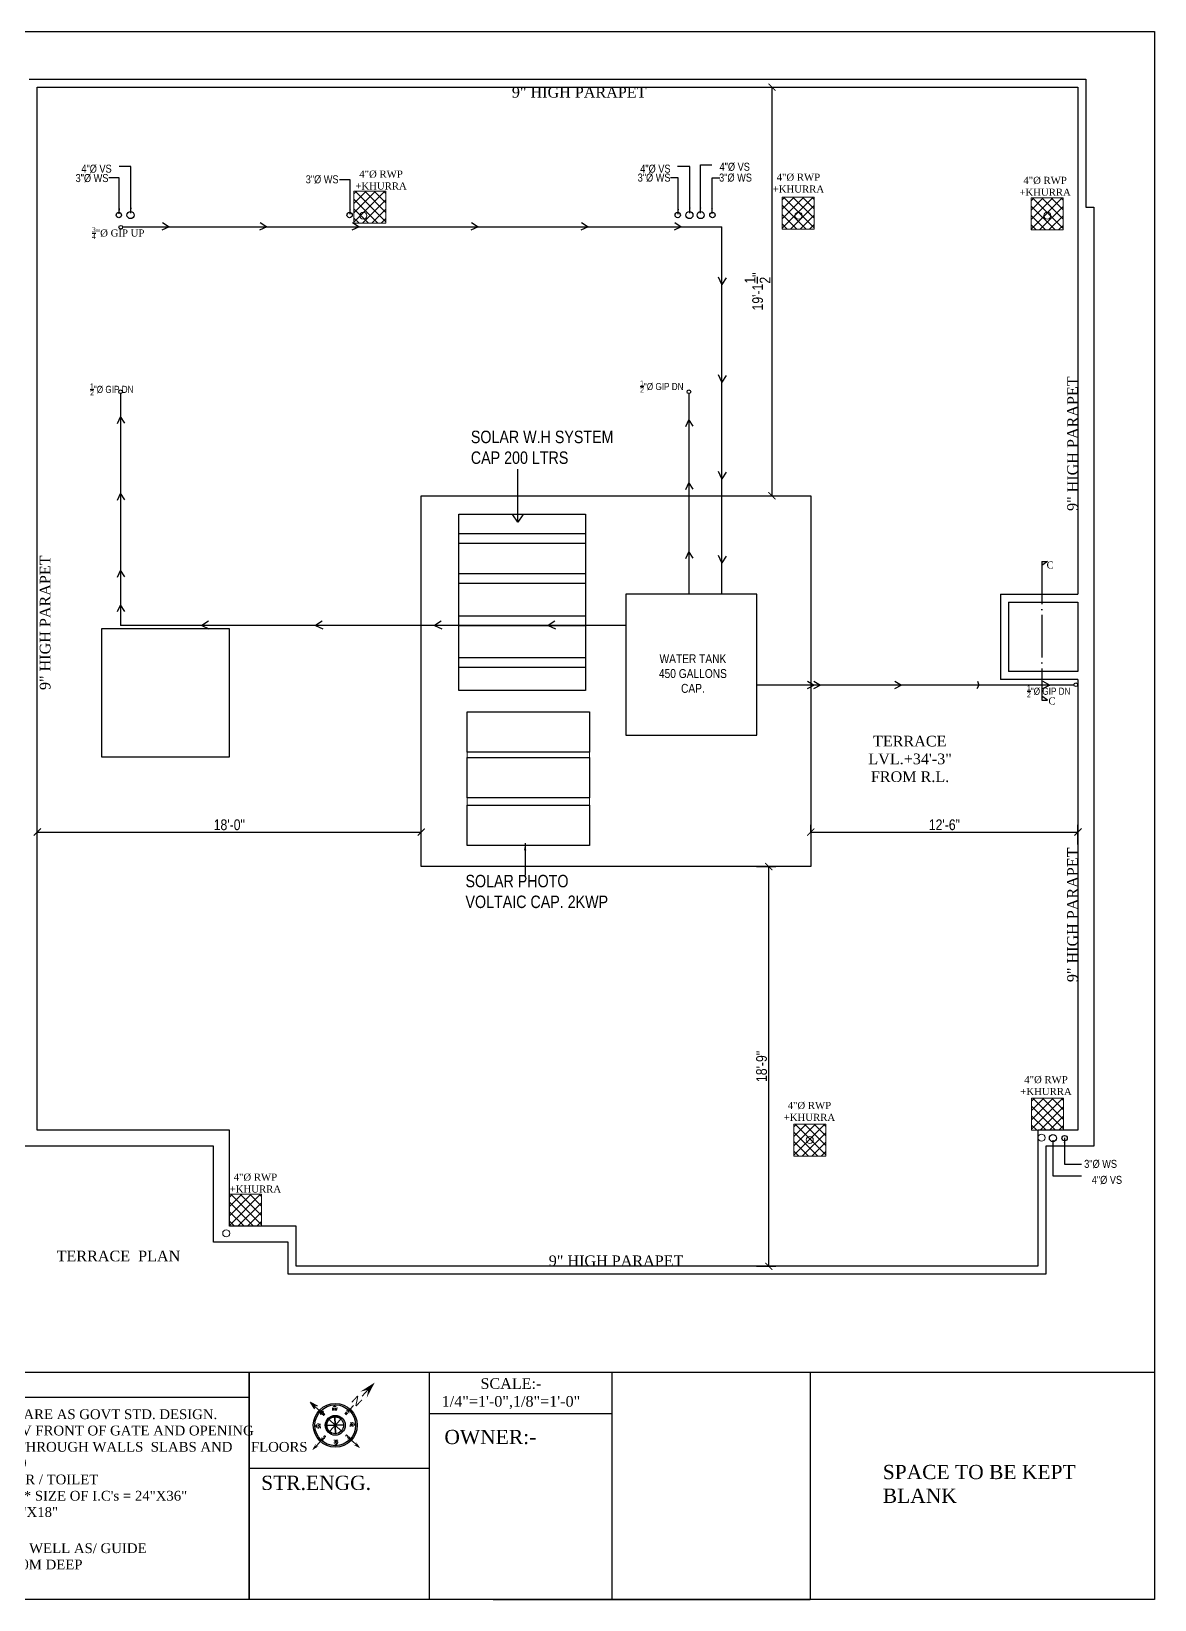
# Model space of a CAD drawing. Header units: feet. Extents: x 29269 to 32217, y -19918 to 20536.
# Drawn here: x 30813 to 31445, y -18403 to -17522 of the extents above; entities that cross this region are included whole.
import ezdxf
from ezdxf.enums import TextEntityAlignment as Align

# ---------------------------------------------------------------- set-up
doc = ezdxf.new("R2010")
doc.units = ezdxf.units.FT
doc.header["$MEASUREMENT"] = 0
doc.header["$PDMODE"] = 2
doc.linetypes.add('ACAD_ISO02W100', pattern=[15, 12, -3])
doc.linetypes.add('ACAD_ISO04W100', pattern=[30, 24, -3, 0, -3])
doc.layers.get('0').update_dxf_attribs({"lineweight": 30})
doc.layers.add('BLK_1_TERRACESERVICE_UTILITYDISTANCE', color=25, linetype='Continuous', true_color=0x995f4c, plot=False)
for name, color, linetype in [('DIMENSION', 7, 'Continuous'), ('JOIN', 133, 'Continuous'), ('P.HAELTH', 221, 'Continuous'), ('WATER SUPPLY', 3, 'ACAD_ISO02W100')]:
    doc.layers.add(name, color=color, linetype=linetype)
for name, color, linetype, lineweight in [('HATCH', 9, 'Continuous', 20), ('poly', 7, 'Continuous', 30), ('RWP', 220, 'Continuous', 30), ('SOLAR_PANEL', 7, 'Continuous', 0), ('SOLAR_WATER_HEATER', 7, 'Continuous', 0), ('TEXT', 150, 'Continuous', 30), ('WAII', 1, 'Continuous', 25), ('WALL', 10, 'Continuous', 30), ('WATER', 22, 'Continuous', 30)]:
    doc.layers.add(name, color=color, linetype=linetype, lineweight=lineweight)
doc.styles.add('25', font='arial.ttf', dxfattribs={"height": 125})
doc.styles.add('A', font='arial.ttf')
doc.styles.add('GURPREET', font='times.ttf')
doc.styles.add('ROMANS', font='arial.ttf', dxfattribs={"height": 8})
doc.styles.add('RS', font='romans.shx', dxfattribs={"width": 0.8})
doc.styles.get("Standard").update_dxf_attribs({"font": 'ARIALN.TTF'})
doc.styles.add('VINAY', font='times.ttf')
doc.dimstyles.get("Standard").update_dxf_attribs({"dimtxt": 6, "dimasz": 4, "dimexe": 4, "dimexo": 4, "dimgap": 1, "dimtad": 1, "dimdec": 1, "dimzin": 3, "dimdsep": 46, "dimlunit": 4, "dimtxsty": 'Standard', "dimblk": 'ARCHTICK', "dimcen": 0.09, "dimadec": 0, "dimazin": 0, "dimtfac": 1.005, "dimtdec": 1, "dimtofl": 0, "dimtmove": 2, "dimatfit": 3, "dimfxl": 4, "dimfxlon": 1, "dimtolj": 1, "dimtzin": 0, "dimarcsym": 0})
doc.dimstyles.new('STANDARD$7', dxfattribs={"dimtxt": 0.18, "dimasz": 12, "dimexe": 0.1875, "dimexo": 0.0625, "dimgap": 0.09375, "dimtad": 0, "dimtih": 1, "dimtoh": 1, "dimdec": 4, "dimzin": 3, "dimdsep": 46, "dimtxsty": 'Standard', "dimcen": 0.09375, "dimadec": 0, "dimazin": 0, "dimtfac": 1, "dimtdec": 4, "dimtofl": 0, "dimtmove": 0, "dimatfit": 3, "dimldrblk": 'OPEN90', "dimfxl": 1, "dimtolj": 1, "dimtzin": 0, "dimarcsym": 0})

# ---------------------------------------------------------------- blocks, each defined once
blk = doc.blocks.new('A$C1CB967E7')
at = {"layer": 'HATCH', "lineweight": 30}
for color, points in [(256, [(10.27, 24.98), (11.63, 22.83), (10.27, 27.88), (8.92, 22.83)]), (256, [(6.84, 14.64), (5.91, 14.64), (5.91, 13.71)]), (256, [(10.93, 15.79), (10.27, 16.45), (9.62, 15.79)]), (256, [(14.64, 13.71), (14.64, 14.64), (13.71, 14.64)]), (256, [(1.29, 10.27), (2.25, 10.87), (0, 10.27), (2.25, 9.67)]), (256, [(4.76, 10.93), (4.1, 10.27), (4.76, 9.62)]), (6, [(10.27, 7.26), (10.27, 7.73, -0.414214), (7.73, 10.27, -0.414214), (10.27, 12.82), (10.27, 13.28, 0.414214), (7.26, 10.27, 0.414214)]), (256, [(15.79, 9.62), (16.45, 10.27), (15.79, 10.93)]), (256, [(19.25, 10.27), (18.3, 9.67), (20.55, 10.27), (18.3, 10.87)]), (256, [(5.91, 6.84), (5.91, 5.91), (6.84, 5.91)]), (256, [(9.62, 4.76), (10.27, 4.1), (10.93, 4.76)]), (256, [(13.71, 5.91), (14.64, 5.91), (14.64, 6.84)]), (256, [(10.27, 1.29), (9.67, 2.25), (10.27, 0), (10.87, 2.25)])]:
    blk.add_hatch(color=color, dxfattribs=at).paths.add_polyline_path(points)
at = {"layer": 'HATCH', "lineweight": 25}
blk.add_hatch(color=6, dxfattribs=at).paths.add_polyline_path([(10.27, 4.1), (10.27, 3.63, 0.414214), (16.91, 10.27, 0.414214), (10.27, 16.91), (10.27, 16.45, -0.414214), (16.45, 10.27, -0.414214)])
at = {"layer": 'DIMENSION'}
for p, q in [((12.82, 10.27), (7.73, 10.27)), ((12.82, 10.27), (7.73, 10.27)), ((12.07, 12.07), (8.47, 8.47)), ((8.47, 8.47), (12.07, 12.07)), ((12.07, 8.47), (8.47, 12.07)), ((8.47, 12.07), (12.07, 8.47)), ((10.27, 7.73), (10.27, 12.82)), ((10.27, 12.82), (10.27, 7.73)), ((10.27, 10.27), (10.27, 10.27))]:
    blk.add_line(p, q, dxfattribs=at)
for radius in [6.64, 6.17, 3.01, 2.54]:
    blk.add_circle((10.27, 10.27), radius, dxfattribs=at)
at = {"layer": 'HATCH', "lineweight": 30}
for p, q in [((10.27, 22.33), (10.27, 24.98)), ((10.27, 16.91), (10.27, 18.4)), ((10.27, 16.45), (10.27, 16.91)), ((0, 10.27), (2.25, 10.87)), ((0, 10.27), (2.25, 9.67)), ((2.25, 10.87), (1.29, 10.27)), ((3.63, 10.27), (1.29, 10.27)), ((2.25, 9.67), (1.29, 10.27)), ((4.1, 10.27), (4.76, 10.93)), ((4.1, 10.27), (4.76, 9.62)), ((4.76, 9.62), (4.76, 10.93)), ((10.27, 12.82), (10.27, 13.28)), ((16.91, 10.27), (19.25, 10.27)), ((10.27, 7.73), (10.27, 7.26)), ((10.27, 3.63), (10.27, 4.1)), ((10.27, 3.63), (10.27, 1.29))]:
    blk.add_line(p, q, dxfattribs=at)
at = {"layer": 'TEXT', "style": 'A'}
blk.add_text('N', height=2.62, rotation=180, dxfattribs=at).set_placement((11.41, 21.39))
at = {"layer": 'TEXT', "style": 'RS'}
for s, rotation, p in [('NW', 45, (6.8, 13.74)), ('NE', 315, (13.74, 13.75)), ('W', 90, (5.36, 10.27)), ('E', 270, (15.19, 10.28)), ('SW', 135, (6.8, 6.8)), ('S', 180, (10.28, 5.36)), ('SE', 225, (13.75, 6.8))]:
    blk.add_text(s, height=0.824, rotation=rotation, dxfattribs=at).set_placement(p, align=Align.MIDDLE_CENTER)
blk.add_text('N', height=0.824, dxfattribs=at).set_placement((10.27, 15.19), align=Align.MIDDLE_CENTER)
blk = doc.blocks.new('Pointer')
at = {"linetype": 'ByBlock', "xscale": 8.992174767964768, "yscale": 8.992174767964768, "zscale": 8.992174767964768, "rotation": 43.53781366735389}
blk.add_blockref('A$C1CB967E7', (-3.3, -130.6), dxfattribs=at)
blk = doc.blocks.new('_ArchTick')
at = {"color": 0, "linetype": 'ByBlock', "const_width": 0.15}
blk.add_lwpolyline([(-0.5, -0.5), (0.5, 0.5)], dxfattribs=at)
blk = doc.blocks.new('*D473')
at = {"layer": 'BLK_1_TERRACESERVICE_UTILITYDISTANCE', "color": 0, "lineweight": -2, "transparency": 16777216}
for p, q in [((31220.98, -17991.27), (31231.98, -17991.27)), ((31227.98, -18216.02), (31227.98, -17991.27)), ((31220.98, -18216.02), (31231.98, -18216.02))]:
    blk.add_line(p, q, dxfattribs=at)
at = {"layer": 'Defpoints', "color": 0, "transparency": 16777216}
for p in [(31086.9, -17991.27), (31227.98, -17991.27), (31086.9, -18216.02)]:
    blk.add_point(p, dxfattribs=at)
at = {"layer": 'BLK_1_TERRACESERVICE_UTILITYDISTANCE', "color": 0, "lineweight": -2, "transparency": 16777216, "xscale": 4, "yscale": 4, "zscale": 4}
for p, rotation in [((31227.98, -17991.27), 90), ((31227.98, -18216.02), 270)]:
    blk.add_blockref('_ArchTick', p, dxfattribs=dict(at, rotation=rotation))
at = {"layer": 'BLK_1_TERRACESERVICE_UTILITYDISTANCE', "color": 0, "transparency": 16777216, "insert": (31223.92, -18103.65), "char_height": 6, "attachment_point": 5, "rotation": 90}
blk.add_mtext('\\A1;18\'-9"', dxfattribs=at)
blk = doc.blocks.new('*D474')
at = {"layer": 'BLK_1_TERRACESERVICE_UTILITYDISTANCE', "color": 0, "lineweight": -2, "transparency": 16777216}
for p, q in [((31222.78, -17553.02), (31233.78, -17553.02)), ((31229.78, -17782.77), (31229.78, -17553.02)), ((31222.78, -17782.77), (31233.78, -17782.77))]:
    blk.add_line(p, q, dxfattribs=at)
at = {"layer": 'Defpoints', "color": 0, "transparency": 16777216}
for p in [(31129.71, -17553.02), (31229.78, -17553.02), (31129.71, -17782.77)]:
    blk.add_point(p, dxfattribs=at)
at = {"layer": 'BLK_1_TERRACESERVICE_UTILITYDISTANCE', "color": 0, "lineweight": -2, "transparency": 16777216, "xscale": 4, "yscale": 4, "zscale": 4}
for p, rotation in [((31229.78, -17553.02), 90), ((31229.78, -17782.77), 270)]:
    blk.add_blockref('_ArchTick', p, dxfattribs=dict(at, rotation=rotation))
at = {"layer": 'BLK_1_TERRACESERVICE_UTILITYDISTANCE', "color": 0, "transparency": 16777216, "insert": (31221.67, -17667.9), "char_height": 6, "attachment_point": 5, "rotation": 90}
blk.add_mtext('\\A1;19\'-1{\\H1.005x;\\S1/2;}"', dxfattribs=at)
blk = doc.blocks.new('*D475')
at = {"layer": 'BLK_1_TERRACESERVICE_UTILITYDISTANCE', "color": 0, "lineweight": -2, "transparency": 16777216}
for p, q in [((31251.58, -17971.85), (31251.58, -17967.85)), ((31401.77, -17978.85), (31401.77, -17967.85)), ((31251.58, -17971.85), (31401.77, -17971.85))]:
    blk.add_line(p, q, dxfattribs=at)
at = {"layer": 'Defpoints', "color": 0, "transparency": 16777216}
for p in [(31251.58, -17971.85), (31401.77, -17971.85), (31401.77, -17991.27)]:
    blk.add_point(p, dxfattribs=at)
at = {"layer": 'BLK_1_TERRACESERVICE_UTILITYDISTANCE', "color": 0, "lineweight": -2, "transparency": 16777216, "xscale": 4, "yscale": 4, "zscale": 4, "rotation": 180}
blk.add_blockref('_ArchTick', (31251.58, -17971.85), dxfattribs=at)
at = {"layer": 'BLK_1_TERRACESERVICE_UTILITYDISTANCE', "color": 0, "lineweight": -2, "transparency": 16777216, "xscale": 4, "yscale": 4, "zscale": 4}
blk.add_blockref('_ArchTick', (31401.77, -17971.85), dxfattribs=at)
at = {"layer": 'BLK_1_TERRACESERVICE_UTILITYDISTANCE', "color": 0, "transparency": 16777216, "insert": (31326.68, -17967.79), "char_height": 6, "attachment_point": 5}
blk.add_mtext('\\A1;12\'-6"', dxfattribs=at)
blk = doc.blocks.new('*D476')
at = {"layer": 'BLK_1_TERRACESERVICE_UTILITYDISTANCE', "color": 0, "lineweight": -2, "transparency": 16777216}
for p, q in [((30816.77, -17971.85), (30816.77, -17967.85)), ((31032.57, -17978.85), (31032.57, -17967.85)), ((30816.77, -17971.85), (31032.57, -17971.85))]:
    blk.add_line(p, q, dxfattribs=at)
at = {"layer": 'Defpoints', "color": 0, "transparency": 16777216}
for p in [(30816.77, -17971.85), (31032.57, -17971.85), (31032.57, -17991.27)]:
    blk.add_point(p, dxfattribs=at)
at = {"layer": 'BLK_1_TERRACESERVICE_UTILITYDISTANCE', "color": 0, "lineweight": -2, "transparency": 16777216, "xscale": 4, "yscale": 4, "zscale": 4, "rotation": 180}
blk.add_blockref('_ArchTick', (30816.77, -17971.85), dxfattribs=at)
at = {"layer": 'BLK_1_TERRACESERVICE_UTILITYDISTANCE', "color": 0, "lineweight": -2, "transparency": 16777216, "xscale": 4, "yscale": 4, "zscale": 4}
blk.add_blockref('_ArchTick', (31032.57, -17971.85), dxfattribs=at)
at = {"layer": 'BLK_1_TERRACESERVICE_UTILITYDISTANCE', "color": 0, "transparency": 16777216, "insert": (30924.67, -17967.79), "char_height": 6, "attachment_point": 5}
blk.add_mtext('\\A1;18\'-0"', dxfattribs=at)

msp = doc.modelspace()

# ---------------------------------------------------------------- hatches: boundary and pattern name
at = {"layer": 'RWP', "lineweight": 20}
h = msp.add_hatch(dxfattribs=at)
h.set_pattern_fill('ANSI37', color=256, scale=30)
h.set_pattern_definition([(45, (60564.457, -19937.4155), (-2.65165043, 2.65165043), []), (135, (60564.457, -19937.4155), (-2.65165043, -2.65165043), [])])
h.paths.add_polyline_path([(31012.73, -17611.53), (30994.73, -17611.53), (30994.73, -17620.48), (31012.73, -17629.53)])
h.paths.add_polyline_path([(30994.73, -17620.48), (30994.73, -17629.53), (31012.73, -17629.53)], flags=17)
h = msp.add_hatch(dxfattribs=at)
h.set_pattern_fill('ANSI37', color=256, scale=30)
h.set_pattern_definition([(45, (60564.457, -19937.4155), (-2.65165043, 2.65165043), []), (135, (60564.457, -19937.4155), (-2.65165043, -2.65165043), [])])
h.paths.add_polyline_path([(31012.73, -17611.53), (30994.73, -17611.53), (30994.73, -17620.48), (31012.73, -17629.53)])
h.paths.add_polyline_path([(30994.73, -17620.48), (30994.73, -17629.53), (31012.73, -17629.53)], flags=17)
h = msp.add_hatch(dxfattribs=at)
h.set_pattern_fill('ANSI37', color=256, scale=30)
h.set_pattern_definition([(45, (60805.1973, -19940.7307), (-2.65165043, 2.65165043), []), (135, (60805.1973, -19940.7307), (-2.65165043, -2.65165043), [])])
h.paths.add_polyline_path([(31253.47, -17614.85), (31235.47, -17614.85), (31235.47, -17623.8), (31253.47, -17632.85)])
h.paths.add_polyline_path([(31235.47, -17623.8), (31235.47, -17632.85), (31253.47, -17632.85)], flags=17)
h = msp.add_hatch(dxfattribs=at)
h.set_pattern_fill('ANSI37', color=256, scale=30)
h.set_pattern_definition([(45, (60805.1973, -19940.7307), (-2.65165043, 2.65165043), []), (135, (60805.1973, -19940.7307), (-2.65165043, -2.65165043), [])])
h.paths.add_polyline_path([(31253.47, -17614.85), (31235.47, -17614.85), (31235.47, -17623.8), (31253.47, -17632.85)])
h.paths.add_polyline_path([(31235.47, -17623.8), (31235.47, -17632.85), (31253.47, -17632.85)], flags=17)
h = msp.add_hatch(dxfattribs=at)
h.set_pattern_fill('ANSI37', color=256, scale=30)
h.set_pattern_definition([(45, (60945.1284, -19941.2286), (-2.65165043, 2.65165043), []), (135, (60945.1284, -19941.2286), (-2.65165043, -2.65165043), [])])
h.paths.add_polyline_path([(31393.4, -17615.34), (31375.4, -17615.34), (31375.4, -17624.3), (31393.4, -17633.34)])
h.paths.add_polyline_path([(31375.4, -17624.3), (31375.4, -17633.34), (31393.4, -17633.34)], flags=17)
h = msp.add_hatch(dxfattribs=at)
h.set_pattern_fill('ANSI37', color=256, scale=30)
h.set_pattern_definition([(45, (60945.1284, -19941.2286), (-2.65165043, 2.65165043), []), (135, (60945.1284, -19941.2286), (-2.65165043, -2.65165043), [])])
h.paths.add_polyline_path([(31393.4, -17615.34), (31375.4, -17615.34), (31375.4, -17624.3), (31393.4, -17633.34)])
h.paths.add_polyline_path([(31375.4, -17624.3), (31375.4, -17633.34), (31393.4, -17633.34)], flags=17)
h = msp.add_hatch(dxfattribs=at)
h.set_pattern_fill('ANSI37', color=256, scale=30)
h.set_pattern_definition([(45, (60945.438, -20447.4084), (-2.65165043, 2.65165043), []), (135, (60945.438, -20447.4084), (-2.65165043, -2.65165043), [])])
h.paths.add_polyline_path([(31393.71, -18121.52), (31375.71, -18121.52), (31375.71, -18130.48), (31393.71, -18139.52)])
h.paths.add_polyline_path([(31375.71, -18130.48), (31375.71, -18139.52), (31393.71, -18139.52)], flags=17)
h = msp.add_hatch(dxfattribs=at)
h.set_pattern_fill('ANSI37', color=256, scale=30)
h.set_pattern_definition([(45, (60945.438, -20447.4084), (-2.65165043, 2.65165043), []), (135, (60945.438, -20447.4084), (-2.65165043, -2.65165043), [])])
h.paths.add_polyline_path([(31393.71, -18121.52), (31375.71, -18121.52), (31375.71, -18130.48), (31393.71, -18139.52)])
h.paths.add_polyline_path([(31375.71, -18130.48), (31375.71, -18139.52), (31393.71, -18139.52)], flags=17)
h = msp.add_hatch(dxfattribs=at)
h.set_pattern_fill('ANSI37', color=256, scale=30)
h.set_pattern_definition([(45, (60811.7584, -20461.9863), (-2.65165043, 2.65165043), []), (135, (60811.7584, -20461.9863), (-2.65165043, -2.65165043), [])])
h.paths.add_polyline_path([(31260.03, -18136.1), (31242.03, -18136.1), (31242.03, -18145.05), (31260.03, -18154.1)])
h.paths.add_polyline_path([(31242.03, -18145.05), (31242.03, -18154.1), (31260.03, -18154.1)], flags=17)
h = msp.add_hatch(dxfattribs=at)
h.set_pattern_fill('ANSI37', color=256, scale=30)
h.set_pattern_definition([(45, (60811.7584, -20461.9863), (-2.65165043, 2.65165043), []), (135, (60811.7584, -20461.9863), (-2.65165043, -2.65165043), [])])
h.paths.add_polyline_path([(31260.03, -18136.1), (31242.03, -18136.1), (31242.03, -18145.05), (31260.03, -18154.1)])
h.paths.add_polyline_path([(31242.03, -18145.05), (31242.03, -18154.1), (31260.03, -18154.1)], flags=17)
h = msp.add_hatch(dxfattribs=at)
h.set_pattern_fill('ANSI37', color=256, scale=30)
h.set_pattern_definition([(45, (60494.502, -20501.4084), (-2.65165043, 2.65165043), []), (135, (60494.502, -20501.4084), (-2.65165043, -2.65165043), [])])
h.paths.add_polyline_path([(30942.77, -18175.52), (30924.77, -18175.52), (30924.77, -18184.48), (30942.77, -18193.52)])
h.paths.add_polyline_path([(30924.77, -18184.48), (30924.77, -18193.52), (30942.77, -18193.52)], flags=17)
h = msp.add_hatch(dxfattribs=at)
h.set_pattern_fill('ANSI37', color=256, scale=30)
h.set_pattern_definition([(45, (60494.502, -20501.4084), (-2.65165043, 2.65165043), []), (135, (60494.502, -20501.4084), (-2.65165043, -2.65165043), [])])
h.paths.add_polyline_path([(30942.77, -18175.52), (30924.77, -18175.52), (30924.77, -18184.48), (30942.77, -18193.52)])
h.paths.add_polyline_path([(30924.77, -18184.48), (30924.77, -18193.52), (30942.77, -18193.52)], flags=17)

# ---------------------------------------------------------------- linework, layer by layer
at = {"lineweight": 30}
for p, q in [((31053.81, -17804.02), (31124.9, -17804.02)), ((31053.81, -17809.42), (31124.9, -17809.42)), ((31053.81, -17826.54), (31124.9, -17826.54)), ((31053.81, -17831.94), (31124.9, -17831.94)), ((31053.81, -17850.26), (31124.9, -17850.26)), ((31053.81, -17855.66), (31124.9, -17855.66)), ((31053.81, -17873.68), (31124.9, -17873.68)), ((31053.81, -17879.08), (31124.9, -17879.08))]:
    msp.add_line(p, q, dxfattribs=at)
at = {"linetype": 'ACAD_ISO04W100'}
for p, q in [((31381.52, -17819.69), (31381.52, -17897.76)), ((31381.52, -17819.69), (31384.68, -17819.69)), ((31384.68, -17819.69), (31381.52, -17822.02)), ((31384.68, -17897.76), (31381.52, -17895.43)), ((31381.52, -17897.76), (31384.68, -17897.76))]:
    msp.add_line(p, q, dxfattribs=at)
msp.add_lwpolyline([(31032.57, -17782.77), (31251.57, -17782.77), (31251.58, -17991.27), (31032.57, -17991.27)], close=True)
at = {"lineweight": 30}
for points in [[(31053.81, -17793.12), (31124.9, -17793.12), (31124.9, -17892.28), (31053.81, -17892.28)], [(31058.44, -17904.35), (31127.16, -17904.35), (31127.16, -17926.93), (31058.44, -17926.93)], [(31058.44, -17929.98), (31127.16, -17929.98), (31127.16, -17952.55), (31058.44, -17952.55)], [(31058.44, -17956.82), (31127.16, -17956.82), (31127.16, -17979.4), (31058.44, -17979.4)]]:
    msp.add_lwpolyline(points, close=True, dxfattribs=at)
at = {"layer": 'P.HAELTH'}
for centre, radius in [((30862.57, -17624.95), 1.5), ((30862.57, -17624.95), 1.5), ((30869.17, -17624.95, -15.34), 2), ((30869.17, -17624.95, -15.34), 2), ((30992.31, -17624.95), 1.5), ((30992.31, -17624.95), 1.5), ((31176.75, -17624.95), 1.5), ((31176.75, -17624.95), 1.5), ((31183.35, -17624.95, -15.34), 2), ((31183.35, -17624.95, -15.34), 2), ((31189.7, -17624.95, -15.34), 2), ((31189.7, -17624.95, -15.34), 2), ((31196.3, -17624.95), 1.5), ((31196.3, -17624.95), 1.5), ((31387.7, -18143.95), 2), ((31387.7, -18143.95), 2), ((31394.3, -18143.95, 15.34), 1.5), ((31394.3, -18143.95, 15.34), 1.5)]:
    msp.add_circle(centre, radius, dxfattribs=at)
at = {"layer": 'RWP', "lineweight": 20}
for points in [[(30994.73, -17611.53), (31012.73, -17611.53), (31012.73, -17629.53), (30994.73, -17629.53), (30994.73, -17611.53)], [(30994.73, -17611.53), (31012.73, -17611.53), (31012.73, -17629.53), (30994.73, -17629.53), (30994.73, -17611.53)], [(31235.47, -17614.85), (31253.47, -17614.85), (31253.47, -17632.85), (31235.47, -17632.85), (31235.47, -17614.85)], [(31235.47, -17614.85), (31253.47, -17614.85), (31253.47, -17632.85), (31235.47, -17632.85), (31235.47, -17614.85)], [(31375.4, -17615.34), (31393.4, -17615.34), (31393.4, -17633.34), (31375.4, -17633.34), (31375.4, -17615.34)], [(31375.4, -17615.34), (31393.4, -17615.34), (31393.4, -17633.34), (31375.4, -17633.34), (31375.4, -17615.34)], [(31375.71, -18121.52), (31393.71, -18121.52), (31393.71, -18139.52), (31375.71, -18139.52), (31375.71, -18121.52)], [(31375.71, -18121.52), (31393.71, -18121.52), (31393.71, -18139.52), (31375.71, -18139.52), (31375.71, -18121.52)], [(31242.03, -18136.1), (31260.03, -18136.1), (31260.03, -18154.1), (31242.03, -18154.1), (31242.03, -18136.1)], [(31242.03, -18136.1), (31260.03, -18136.1), (31260.03, -18154.1), (31242.03, -18154.1), (31242.03, -18136.1)], [(30924.77, -18175.52), (30942.77, -18175.52), (30942.77, -18193.52), (30924.77, -18193.52), (30924.77, -18175.52)], [(30924.77, -18175.52), (30942.77, -18175.52), (30942.77, -18193.52), (30924.77, -18193.52), (30924.77, -18175.52)]]:
    msp.add_lwpolyline(points, dxfattribs=at)
for centre in [(31000.03, -17625.26), (31000.03, -17625.26), (31244.7, -17625.26), (31244.7, -17625.26), (31384.57, -17625.26), (31384.57, -17625.26), (31251.01, -18144.97), (31251.01, -18144.97), (31381.33, -18143.69), (31381.33, -18143.69), (30922.96, -18197.46), (30922.96, -18197.46)]:
    msp.add_circle(centre, 2, dxfattribs=at)
at = {"layer": 'SOLAR_PANEL', "color": 3}
msp.add_lwpolyline([(31058.44, -17904.35), (31127.16, -17904.35), (31127.16, -17979.4), (31058.44, -17979.4)], close=True, dxfattribs=at)
at = {"layer": 'SOLAR_WATER_HEATER', "color": 1}
msp.add_lwpolyline([(31124.9, -17793.12), (31053.81, -17793.12), (31053.81, -17892.28), (31124.9, -17892.28)], close=True, dxfattribs=at)
at = {"layer": 'WAII'}
for p, q in [((30812.27, -17548.52), (31406.27, -17548.52)), ((30816.77, -17553.02), (31401.77, -17553.02)), ((30816.77, -18139.52), (30816.77, -17553.02)), ((31401.77, -17553.02), (31401.77, -17838.02)), ((31406.27, -17548.52), (31406.27, -17620.52)), ((31406.27, -17620.52), (31410.77, -17620.52)), ((31410.77, -17620.52), (31410.77, -18148.52)), ((31358.27, -17838.02), (31358.27, -17886.02)), ((31358.27, -17838.02), (31401.77, -17838.02)), ((31362.77, -17842.52), (31362.77, -17881.52)), ((31362.77, -17842.52), (31401.77, -17842.52)), ((31401.77, -17842.52), (31401.77, -17881.52)), ((31401.77, -17881.52), (31362.77, -17881.52)), ((31401.77, -17886.02), (31358.27, -17886.02)), ((31401.77, -17886.02), (31401.77, -18139.52)), ((30924.77, -18139.52), (30816.77, -18139.52)), ((30924.77, -18193.52), (30924.77, -18139.52)), ((31401.77, -18139.52), (31379.27, -18139.52)), ((31379.27, -18139.52), (31379.27, -18216.02)), ((30915.77, -18148.52), (30807.77, -18148.52)), ((30915.77, -18202.52), (30915.77, -18148.52)), ((31410.77, -18148.52), (31383.77, -18148.52)), ((31383.77, -18148.52), (31383.77, -18220.52)), ((30962.28, -18193.52), (30924.77, -18193.52)), ((30962.28, -18216.02), (30962.28, -18193.52)), ((30957.78, -18202.52), (30915.77, -18202.52)), ((30957.78, -18220.52), (30957.78, -18202.52)), ((31379.27, -18216.02), (30962.28, -18216.02)), ((31383.77, -18220.52), (30957.78, -18220.52))]:
    msp.add_line(p, q, dxfattribs=at)
msp.add_lwpolyline([(30852.77, -17929.52), (30924.77, -17929.52), (30924.77, -17857.52), (30852.77, -17857.52)], close=True, dxfattribs=at)
at = {"layer": 'WALL'}
for p, q in [((29623.74, -18275.45), (31444.88, -18275.45)), ((30709.24, -18275.45), (30935.92, -18275.45)), ((30935.92, -18403.44), (30935.92, -18275.45)), ((30935.92, -18275.64), (30935.92, -18403.44)), ((31037.19, -18403.44), (31037.19, -18275.45)), ((31139.76, -18275.45), (31139.76, -18403.44)), ((31251.32, -18275.45), (31251.32, -18403.44)), ((30692.24, -18289.51), (30935.92, -18289.51)), ((31037.19, -18298.72), (31139.76, -18298.72)), ((30935.92, -18329.49), (31037.19, -18329.49)), ((31072.95, -18403.44), (31251.32, -18403.44))]:
    msp.add_line(p, q, dxfattribs=at)
msp.add_lwpolyline([(29623.74, -17521.66), (31444.88, -17521.66), (31444.88, -18403.44), (29623.74, -18403.44)], close=True, dxfattribs=at)
at = {"layer": 'WATER', "lineweight": 25}
for p, q in [((30864.69, -17631.63), (31201.57, -17631.63)), ((30864.69, -17631.63), (31201.57, -17631.63)), ((30890.9, -17631.63), (30886.82, -17633.5)), ((30890.9, -17631.63), (30886.82, -17633.5)), ((30887.17, -17629.17), (30890.9, -17631.63)), ((30887.17, -17629.17), (30890.9, -17631.63)), ((30945.73, -17631.63), (30941.66, -17633.5)), ((30945.73, -17631.63), (30941.66, -17633.5)), ((30942, -17629.17), (30945.73, -17631.63)), ((30942, -17629.17), (30945.73, -17631.63)), ((30997.73, -17631.63), (30993.65, -17633.5)), ((30997.73, -17631.63), (30993.65, -17633.5)), ((30993.99, -17629.17), (30997.73, -17631.63)), ((30993.99, -17629.17), (30997.73, -17631.63)), ((31064.55, -17631.63), (31060.48, -17633.5)), ((31064.55, -17631.63), (31060.48, -17633.5)), ((31060.82, -17629.17), (31064.55, -17631.63)), ((31060.82, -17629.17), (31064.55, -17631.63)), ((31126.35, -17631.63), (31122.28, -17633.5)), ((31126.35, -17631.63), (31122.28, -17633.5)), ((31122.62, -17629.17), (31126.35, -17631.63)), ((31122.62, -17629.17), (31126.35, -17631.63)), ((31178.79, -17631.63), (31174.71, -17633.5)), ((31178.79, -17631.63), (31174.71, -17633.5)), ((31175.06, -17629.17), (31178.79, -17631.63)), ((31175.06, -17629.17), (31178.79, -17631.63)), ((31201.57, -17838.06), (31201.57, -17631.63)), ((31201.57, -17838.06), (31201.57, -17631.63)), ((31201.57, -17663.9), (31199.7, -17659.82)), ((31201.57, -17663.9), (31199.7, -17659.82)), ((31204.02, -17660.17), (31201.57, -17663.9)), ((31204.02, -17660.17), (31201.57, -17663.9)), ((31201.57, -17718.82), (31199.7, -17714.74)), ((31201.57, -17718.82), (31199.7, -17714.74)), ((31204.02, -17715.09), (31201.57, -17718.82)), ((31204.02, -17715.09), (31201.57, -17718.82)), ((30863.54, -17725.36), (30863.54, -17855.75)), ((30863.54, -17725.36), (30863.54, -17855.75)), ((31183.04, -17725.36), (31183.04, -17838.06)), ((31183.04, -17725.36), (31183.04, -17838.06)), ((30863.54, -17738.27), (30861.67, -17742.35)), ((30863.54, -17738.27), (30861.67, -17742.35)), ((30865.99, -17742.01), (30863.54, -17738.27)), ((30865.99, -17742.01), (30863.54, -17738.27)), ((31183.04, -17739.88), (31181.17, -17743.95)), ((31183.04, -17739.88), (31181.17, -17743.95)), ((31185.49, -17743.61), (31183.04, -17739.88)), ((31185.49, -17743.61), (31183.04, -17739.88)), ((31183.04, -17775.36), (31181.17, -17779.44)), ((31183.04, -17775.36), (31181.17, -17779.44)), ((31185.49, -17779.1), (31183.04, -17775.36)), ((31185.49, -17779.1), (31183.04, -17775.36)), ((31201.57, -17773.27), (31199.7, -17769.2)), ((31201.57, -17773.27), (31199.7, -17769.2)), ((31204.02, -17769.54), (31201.57, -17773.27)), ((31204.02, -17769.54), (31201.57, -17773.27)), ((30863.54, -17781.36), (30861.67, -17785.44)), ((30863.54, -17781.36), (30861.67, -17785.44)), ((30865.99, -17785.09), (30863.54, -17781.36)), ((30865.99, -17785.09), (30863.54, -17781.36)), ((31183.04, -17814.09), (31181.17, -17818.17)), ((31183.04, -17814.09), (31181.17, -17818.17)), ((31185.49, -17817.82), (31183.04, -17814.09)), ((31185.49, -17817.82), (31183.04, -17814.09)), ((31201.57, -17820.52), (31199.7, -17816.45)), ((31201.57, -17820.52), (31199.7, -17816.45)), ((31204.02, -17816.79), (31201.57, -17820.52)), ((31204.02, -17816.79), (31201.57, -17820.52)), ((30863.54, -17824.64), (30861.67, -17828.72)), ((30863.54, -17824.64), (30861.67, -17828.72)), ((30865.99, -17828.38), (30863.54, -17824.64)), ((30865.99, -17828.38), (30863.54, -17824.64)), ((30863.54, -17844.03), (30861.67, -17848.11)), ((30863.54, -17844.03), (30861.67, -17848.11)), ((30865.99, -17847.76), (30863.54, -17844.03)), ((30865.99, -17847.76), (30863.54, -17844.03)), ((31147.68, -17855.75), (30863.54, -17855.75)), ((31147.68, -17855.75), (30863.54, -17855.75)), ((30912.93, -17853.29), (30909.19, -17855.75)), ((30912.93, -17853.29), (30909.19, -17855.75)), ((30909.19, -17855.75), (30913.27, -17857.62)), ((30909.19, -17855.75), (30913.27, -17857.62)), ((30976.97, -17853.29), (30973.24, -17855.75)), ((30976.97, -17853.29), (30973.24, -17855.75)), ((30973.24, -17855.75), (30977.32, -17857.62)), ((30973.24, -17855.75), (30977.32, -17857.62)), ((31043.86, -17853.29), (31040.13, -17855.75)), ((31043.86, -17853.29), (31040.13, -17855.75)), ((31040.13, -17855.75), (31044.2, -17857.62)), ((31040.13, -17855.75), (31044.2, -17857.62)), ((31107.72, -17853.29), (31103.99, -17855.75)), ((31107.72, -17853.29), (31103.99, -17855.75)), ((31103.99, -17855.75), (31108.07, -17857.62)), ((31103.99, -17855.75), (31108.07, -17857.62)), ((31399.54, -17889.31), (31221.19, -17889.31)), ((31399.54, -17889.31), (31221.19, -17889.31)), ((31253.56, -17889.31), (31249.55, -17891.32)), ((31249.74, -17886.98), (31253.56, -17889.31)), ((31257.06, -17889.31), (31253.05, -17891.32)), ((31253.24, -17886.98), (31257.06, -17889.31)), ((31302.57, -17889.31), (31298.57, -17891.32)), ((31302.57, -17889.31), (31298.57, -17891.32)), ((31298.76, -17886.98), (31302.57, -17889.31)), ((31298.76, -17886.98), (31302.57, -17889.31)), ((31346.03, -17889.31), (31345.02, -17891.32)), ((31346.03, -17889.31), (31345.02, -17891.32)), ((31345.21, -17886.98), (31346.03, -17889.31)), ((31345.21, -17886.98), (31346.03, -17889.31)), ((31385.9, -17889.31), (31381.9, -17891.32)), ((31385.9, -17889.31), (31381.9, -17891.32)), ((31382.09, -17886.98), (31385.9, -17889.31)), ((31382.09, -17886.98), (31385.9, -17889.31))]:
    msp.add_line(p, q, dxfattribs=at)
at = {"layer": 'WATER'}
for centre in [(30863.67, -17631.77), (30863.67, -17631.77), (30863.54, -17724.33), (30863.54, -17724.33), (31183.04, -17724.33), (31183.04, -17724.33), (31400.54, -17889.03), (31400.54, -17889.03)]:
    msp.add_circle(centre, 1.03, dxfattribs=at)
at = {"layer": 'WATER SUPPLY', "linetype": 'Continuous', "ltscale": 0.01}
msp.add_lwpolyline([(31221.19, -17838.06), (31147.68, -17838.06), (31147.68, -17917.36), (31221.19, -17917.36)], close=True, dxfattribs=at)

# ---------------------------------------------------------------- block references
at = {"linetype": 'ACAD_ISO04W100', "xscale": 0.2066294402874569, "yscale": 0.2066294402829953, "zscale": 0.2066294402874569, "rotation": 273.731514082327}
msp.add_blockref('Pointer', (30984.26, -18305.4), dxfattribs=at)

# ---------------------------------------------------------------- texts
at = {"char_height": 7, "width": 81.3689}
for s, insert, attachment_point in [('\\A1;SOLAR W.H SYSTEM CAP 200 LTRS', (31060.48, -17746.18), 1), ('\\A1;{\\H1x;SOLAR PHOTO VOLTAIC CAP. 2KWP}', (31057.45, -18014.68), 7)]:
    msp.add_mtext(s, dxfattribs=dict(at, insert=insert, attachment_point=attachment_point))
at = {"linetype": 'ACAD_ISO04W100', "char_height": 4, "width": 7.5871, "attachment_point": 3, "style": 'GURPREET'}
for insert in [(31388.17, -17819.71), (31389.19, -17896.15)]:
    msp.add_mtext('C', dxfattribs=dict(at, insert=insert))
at = {"layer": 'JOIN', "color": 7, "char_height": 5.5, "attachment_point": 1, "style": 'VINAY'}
for s, insert, width in [('* ALL GATES AND B/ WALL ARE AS GOVT STD. DESIGN. \\P* NO POLE OR TREE EXIST IV FRONT OF GATE AND OPENING \\P* ALL H.C.I PIPES PASSING THROUGH WALLS  SLABS AND     FLOORS \\P* MIN. SLOPE OF HCIP = 1240  \\P* CAP OF  CISTEREN = 7.5 LTR / TOILET \\P* SIZE OF I.C + I.T 2  36"X36" * SIZE OF I.C\'s = 24"X36" \\P* SIZE OF HODI SP G.T\'s = 18"X18" ', (30699.6, -18296.43), 254.7605), ('*RAIN WATER HARVESTING WELL AS/ GUIDE \\PLINE OF  C.G.W.B. THAT IS 60M DEEP', (30698.88, -18371.76), 196.1913)]:
    msp.add_mtext(s, dxfattribs=dict(at, insert=insert, width=width))
at = {"layer": 'P.HAELTH', "char_height": 4.5, "width": 30.9139}
for s, insert, attachment_point in [('4"%%C VS', (30841.54, -17601.28), 7), ('4"%%C VS', (30841.54, -17601.28), 7), ('4"%%C VS', (31155.72, -17601.28), 7), ('4"%%C VS', (31155.72, -17601.28), 7), ('4"%%C VS', (31217.33, -17600.2), 9), ('4"%%C VS', (31217.33, -17600.2), 9), ('3"%%C WS', (30856.73, -17601.89, -30.68), 3), ('3"%%C WS', (30856.73, -17601.89, -30.68), 3), ('3"%%C WS', (30986.11, -17602.59, -30.68), 3), ('3"%%C WS', (30986.11, -17602.59, -30.68), 3), ('3"%%C WS', (31172.72, -17601.62, -30.68), 3), ('3"%%C WS', (31172.72, -17601.62, -30.68), 3), ('3"%%C WS', (31200.05, -17601.62, -30.68), 1), ('3"%%C WS', (31200.05, -17601.62, -30.68), 1), ('3"%%C WS', (31405.28, -18156.17, -15.34), 1), ('3"%%C WS', (31405.28, -18156.17, -15.34), 1), ('4"%%C VS', (31426.58, -18169.84, 15.34), 9), ('4"%%C VS', (31426.58, -18169.84, 15.34), 9)]:
    msp.add_mtext(s, dxfattribs=dict(at, insert=insert, attachment_point=attachment_point))
at = {"layer": 'poly', "linetype": 'Continuous', "style": 'ROMANS'}
for s, insert, char_height, width, attachment_point in [('{\\fTimes New Roman|b0|i0|c0|p18;\\W1;SCALE:-\\P1/4"=1\'-0",1/8"=1\'-0"}', (31083.02, -18278.94), 6, 76.2971, 2), ('{\\fTimes New Roman|b0|i0|c0|p18;\\W1;OWNER:-}', (31045.6, -18307.97), 8, 126.4605, 1), ('{\\fTimes New Roman|b0|i0|c0|p18;SPACE TO BE KEPT BLANK}', (31292.05, -18327.68), 8, 126.4605, 1), ('{\\fTimes New Roman|b0|i0|c0|p18;\\W1;STR.ENGG.}', (30942.6, -18333.76), 8, 63.324, 1)]:
    msp.add_mtext(s, dxfattribs=dict(at, insert=insert, char_height=char_height, width=width, attachment_point=attachment_point))
at = {"layer": 'RWP', "char_height": 4, "width": 52.5809, "attachment_point": 8, "style": '25'}
for insert in [(31009.98, -17610.64), (31009.98, -17610.64), (31244.62, -17612.37), (31244.62, -17612.37), (31383.3, -17614.15), (31383.3, -17614.15), (31383.81, -18119.78), (31383.81, -18119.78), (31250.81, -18134.3), (31250.81, -18134.3), (30939.36, -18174.62), (30939.36, -18174.62)]:
    msp.add_mtext('{\\fTimes New Roman|b0|i0|c0|p18;4"%%C RWP\\P+KHURRA}', dxfattribs=dict(at, insert=insert))
at = {"layer": 'TEXT', "style": 'GURPREET'}
msp.add_text('TERRACE  PLAN', height=6, rotation=0, dxfattribs=at).set_placement((30862.37, -18213.22), align=Align.CENTER)
at = {"layer": 'TEXT', "char_height": 6, "attachment_point": 1, "style": 'GURPREET'}
for s, insert, width in [('\\pi14.42;9" HIGH PARAPET', (31069.11, -17552.91), 152.3377), ('\\pi12.44;TERRACE\\P\\pi9.824;LVL.+34\'-3"\\P\\pi11.23;FROM R.L.', (31274.12, -17917.71), 64.7663), ('\\pi14.42;9" HIGH PARAPET', (31089.85, -18209.91), 152.3377)]:
    msp.add_mtext(s, dxfattribs=dict(at, insert=insert, width=width))
at = {"layer": 'TEXT', "char_height": 6, "width": 152.3377, "attachment_point": 1, "rotation": 90, "style": 'GURPREET'}
for insert in [(31395.73, -17805.76), (30818.13, -17906.45), (31395.71, -18070.67)]:
    msp.add_mtext('\\pi14.42;9" HIGH PARAPET', dxfattribs=dict(at, insert=insert))
at = {"layer": 'WATER', "lineweight": 25, "char_height": 4, "width": 37.1814, "attachment_point": 2}
for s, insert in [('\\A1;\\pt36;{\\fTimes New Roman|b0|i0|c0|p18;\\H0.7x;\\S3/4;\\H1.429x;"%%C GIP UP}', (30862.24, -17631.67)), ('\\A1;\\pt36;{\\fTimes New Roman|b0|i0|c0|p18;\\H0.7x;\\S3/4;\\H1.429x;"%%C GIP UP}', (30862.24, -17631.67)), ('\\A1;\\pt36;{\\H0.7x;\\S1/2;}"{\\H1x;%%C GIP DN}', (30858.63, -17719.59)), ('\\A1;\\pt36;{\\H0.7x;\\S1/2;}"{\\H1x;%%C GIP DN}', (30858.63, -17719.59)), ('\\A1;\\pt36;{\\H0.7x;\\S1/2;}"{\\H1x;%%C GIP DN}', (31167.84, -17717.98)), ('\\A1;\\pt36;{\\H0.7x;\\S1/2;}"{\\H1x;%%C GIP DN}', (31167.84, -17717.98)), ('\\A1;\\pt36;{\\H0.7x;\\S1/2;}"{\\H1x;%%C GIP DN}', (31385.34, -17889.31)), ('\\A1;\\pt36;{\\H0.7x;\\S1/2;}"{\\H1x;%%C GIP DN}', (31385.34, -17889.31))]:
    msp.add_mtext(s, dxfattribs=dict(at, insert=insert))
at = {"layer": 'WATER SUPPLY', "color": 7, "linetype": 'Continuous', "ltscale": 0.5, "insert": (31185.32, -17871.89), "char_height": 5, "width": 49.7345, "attachment_point": 2}
msp.add_mtext('WATER TANK\\P450 GALLONS \\PCAP.', dxfattribs=at)

# ---------------------------------------------------------------- dimensions: what is measured, and where the dimension line sits
at = {"layer": 'BLK_1_TERRACESERVICE_UTILITYDISTANCE', "color": 37}
for base, p1, p2, picture, middle in [((31229.7782, -17553.0236), (31129.71, -17782.7666), (31129.71, -17553.0236), '*D474', (31221.6673, -17667.8951)), ((31227.9809, -17991.2666), (31086.8986, -18216.0236), (31086.8986, -17991.2666), '*D473', (31223.9174, -18103.6451))]:
    dim = msp.add_linear_dim(base=base, p1=p1, p2=p2, angle=90, dimstyle='Standard', override={"dimfxl": 7}, dxfattribs=at)
    dim.commit()
    dim.dimension.update_dxf_attribs({"geometry": picture, "text_midpoint": middle})
at = {"layer": 'BLK_1_TERRACESERVICE_UTILITYDISTANCE', "color": 39}
for base, p1, p2, picture, middle in [((31032.57, -17971.85), (30816.77, -17971.85), (31032.57, -17991.27), '*D476', (30924.67, -17967.79)), ((31401.77, -17971.85), (31251.58, -17971.85), (31401.77, -17991.27), '*D475', (31326.68, -17967.79))]:
    dim = msp.add_linear_dim(base=base, p1=p1, p2=p2, dimstyle='Standard', override={"dimfxl": 7}, dxfattribs=at)
    dim.commit()
    dim.dimension.update_dxf_attribs({"geometry": picture, "text_midpoint": middle})

# ---------------------------------------------------------------- leaders
for points, dimstyle, override in [([(31086.9, -17797.54), (31086.9, -17767.81)], 'STANDARD$7', {"dimtxt": 6, "dimasz": 4, "dimexe": 4, "dimexo": 4, "dimgap": 1, "dimtih": 0, "dimtoh": 0, "dimdec": 1, "dimlunit": 4, "dimcen": 0.09, "dimtfac": 1.005, "dimtdec": 1, "dimtmove": 2, "dimfxl": 7, "dimfxlon": 1}), ([(31091, -17978.18), (31091, -17996.17)], 'Standard', {"dimgap": 1, "dimtad": 0, "dimfxl": 7})]:
    msp.add_leader(points, dimstyle=dimstyle, override=override)
at = {"layer": 'P.HAELTH'}
for points in [[(30869.34, -17623.79), (30869.34, -17597.57), (30862.7, -17597.57)], [(30869.34, -17623.79), (30869.34, -17597.57), (30862.7, -17597.57)], [(31183.52, -17623.79), (31183.52, -17597.57), (31176.56, -17597.57)], [(31183.52, -17623.79), (31183.52, -17597.57), (31176.56, -17597.57)], [(31189.53, -17623.79), (31189.53, -17596.74), (31196, -17596.74)], [(31189.53, -17623.79), (31189.53, -17596.74), (31196, -17596.74)], [(30862.82, -17624.23), (30862.82, -17604.08), (30856.89, -17604.08)], [(30862.82, -17624.23), (30862.82, -17604.08), (30856.89, -17604.08)], [(30992.57, -17624.48), (30992.57, -17605.06), (30986.7, -17605.06)], [(30992.57, -17624.48), (30992.57, -17605.06), (30986.7, -17605.06)], [(31177, -17624.47), (31177, -17604.08), (31172.64, -17604.08)], [(31177, -17624.47), (31177, -17604.08), (31172.64, -17604.08)], [(31196.05, -17624.14), (31196.05, -17604.08), (31200.41, -17604.08)], [(31196.05, -17624.14), (31196.05, -17604.08), (31200.41, -17604.08)], [(31387.74, -18145.11, 15.34), (31387.74, -18165.17, 15.34), (31403.84, -18165.17, 15.34)], [(31387.74, -18145.11, 15.34), (31387.74, -18165.17, 15.34), (31403.84, -18165.17, 15.34)], [(31394.26, -18143.78, 15.34), (31394.26, -18158.66, 15.34), (31403.84, -18158.66, 15.34)], [(31394.26, -18143.78, 15.34), (31394.26, -18158.66, 15.34), (31403.84, -18158.66, 15.34)]]:
    msp.add_leader(points, dimstyle='Standard', override={"dimasz": 3, "dimgap": 0.09, "dimtad": 0}, dxfattribs=at)

doc.saveas('drawing.dxf')
